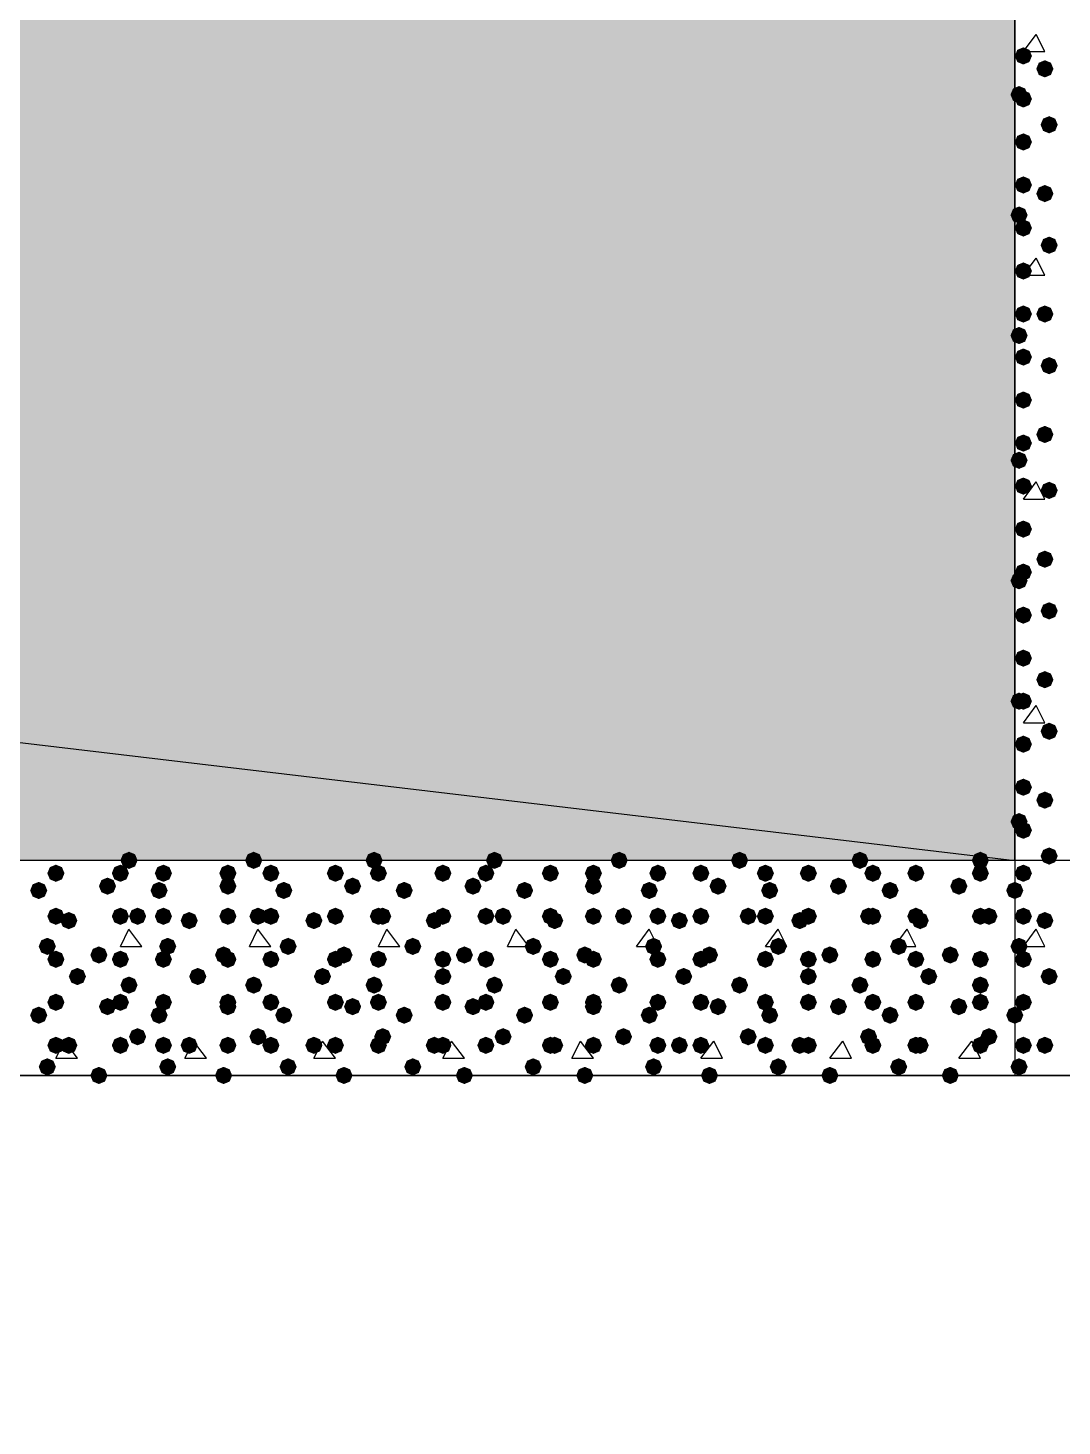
# Model space of a CAD drawing. Header units: millimetres. Extents: x 0 to 420, y 0 to 297.
# Drawn here: x 185.06 to 195.24, y 179.98 to 193.74 of the extents above; entities that cross this region are included whole.
import ezdxf

# ---------------------------------------------------------------- set-up
doc = ezdxf.new("R2010")
doc.units = ezdxf.units.MM
doc.layers.get('0').update_dxf_attribs({"linetype": 'CONTINUOUS'})

msp = doc.modelspace()

# ---------------------------------------------------------------- hatches: boundary and pattern name
at = {"true_color": 0x000008}
h = msp.add_hatch(color=0, dxfattribs=at)
h.paths.add_polyline_path([(194.775667, 204.639333), (33.401, 204.639333), (194.775667, 185.547)], flags=0)
h.paths.add_polyline_path([(33.401, 204.639333), (194.775667, 185.547), (33.401, 185.547)], flags=0)
for points in [[(194.945, 193.463333), (194.920129, 193.403537), (194.860333, 193.378667), (194.800538, 193.403537), (194.775667, 193.463333), (194.800537, 193.523129), (194.860333, 193.548), (194.920129, 193.523129)], [(195.156667, 193.336333), (195.131796, 193.276537), (195.072, 193.251667), (195.012204, 193.276537), (194.987333, 193.336333), (195.012204, 193.396129), (195.072, 193.421), (195.131796, 193.396129)], [(194.902667, 193.082333), (194.877796, 193.022537), (194.818, 192.997667), (194.758204, 193.022537), (194.733333, 193.082333), (194.758204, 193.142129), (194.818, 193.167), (194.877796, 193.142129)], [(194.945, 193.04), (194.920129, 192.980204), (194.860333, 192.955333), (194.800538, 192.980204), (194.775667, 193.04), (194.800537, 193.099796), (194.860333, 193.124667), (194.920129, 193.099796)], [(195.199, 192.786), (195.174129, 192.726204), (195.114333, 192.701333), (195.054538, 192.726204), (195.029667, 192.786), (195.054537, 192.845796), (195.114333, 192.870667), (195.174129, 192.845796)], [(194.945, 192.616667), (194.920129, 192.556871), (194.860333, 192.532), (194.800538, 192.556871), (194.775667, 192.616667), (194.800537, 192.676462), (194.860333, 192.701333), (194.920129, 192.676463)], [(194.945, 192.193333), (194.920129, 192.133537), (194.860333, 192.108667), (194.800538, 192.133537), (194.775667, 192.193333), (194.800537, 192.253129), (194.860333, 192.278), (194.920129, 192.253129)], [(195.156667, 192.108667), (195.131796, 192.048871), (195.072, 192.024), (195.012204, 192.048871), (194.987333, 192.108667), (195.012204, 192.168462), (195.072, 192.193333), (195.131796, 192.168463)], [(194.902667, 191.897), (194.877796, 191.837204), (194.818, 191.812333), (194.758204, 191.837204), (194.733333, 191.897), (194.758204, 191.956796), (194.818, 191.981667), (194.877796, 191.956796)], [(194.945, 191.77), (194.920129, 191.710204), (194.860333, 191.685333), (194.800538, 191.710204), (194.775667, 191.77), (194.800537, 191.829796), (194.860333, 191.854667), (194.920129, 191.829796)], [(195.199, 191.600667), (195.174129, 191.540871), (195.114333, 191.516), (195.054538, 191.540871), (195.029667, 191.600667), (195.054537, 191.660462), (195.114333, 191.685333), (195.174129, 191.660463)], [(194.945, 191.346667), (194.920129, 191.286871), (194.860333, 191.262), (194.800538, 191.286871), (194.775667, 191.346667), (194.800537, 191.406462), (194.860333, 191.431333), (194.920129, 191.406463)], [(194.945, 190.923333), (194.920129, 190.863537), (194.860333, 190.838667), (194.800538, 190.863537), (194.775667, 190.923333), (194.800537, 190.983129), (194.860333, 191.008), (194.920129, 190.983129)], [(195.156667, 190.923333), (195.131796, 190.863537), (195.072, 190.838667), (195.012204, 190.863537), (194.987333, 190.923333), (195.012204, 190.983129), (195.072, 191.008), (195.131796, 190.983129)], [(194.902667, 190.711667), (194.877796, 190.651871), (194.818, 190.627), (194.758204, 190.651871), (194.733333, 190.711667), (194.758204, 190.771462), (194.818, 190.796333), (194.877796, 190.771463)], [(194.945, 190.5), (194.920129, 190.440204), (194.860333, 190.415333), (194.800538, 190.440204), (194.775667, 190.5), (194.800537, 190.559796), (194.860333, 190.584667), (194.920129, 190.559796)], [(195.199, 190.415333), (195.174129, 190.355537), (195.114333, 190.330667), (195.054538, 190.355537), (195.029667, 190.415333), (195.054537, 190.475129), (195.114333, 190.5), (195.174129, 190.475129)], [(194.945, 190.076667), (194.920129, 190.016871), (194.860333, 189.992), (194.800538, 190.016871), (194.775667, 190.076667), (194.800537, 190.136462), (194.860333, 190.161333), (194.920129, 190.136463)], [(194.945, 189.653333), (194.920129, 189.593537), (194.860333, 189.568667), (194.800538, 189.593537), (194.775667, 189.653333), (194.800537, 189.713129), (194.860333, 189.738), (194.920129, 189.713129)], [(195.156667, 189.738), (195.131796, 189.678204), (195.072, 189.653333), (195.012204, 189.678204), (194.987333, 189.738), (195.012204, 189.797796), (195.072, 189.822667), (195.131796, 189.797796)], [(194.902667, 189.484), (194.877796, 189.424204), (194.818, 189.399333), (194.758204, 189.424204), (194.733333, 189.484), (194.758204, 189.543796), (194.818, 189.568667), (194.877796, 189.543796)], [(194.945, 189.23), (194.920129, 189.170204), (194.860333, 189.145333), (194.800538, 189.170204), (194.775667, 189.23), (194.800537, 189.289796), (194.860333, 189.314667), (194.920129, 189.289796)], [(195.199, 189.187667), (195.174129, 189.127871), (195.114333, 189.103), (195.054538, 189.127871), (195.029667, 189.187667), (195.054537, 189.247462), (195.114333, 189.272333), (195.174129, 189.247463)], [(194.945, 188.806667), (194.920129, 188.746871), (194.860333, 188.722), (194.800538, 188.746871), (194.775667, 188.806667), (194.800537, 188.866462), (194.860333, 188.891333), (194.920129, 188.866463)], [(195.156667, 188.510333), (195.131796, 188.450537), (195.072, 188.425667), (195.012204, 188.450537), (194.987333, 188.510333), (195.012204, 188.570129), (195.072, 188.595), (195.131796, 188.570129)], [(194.902667, 188.298667), (194.877796, 188.238871), (194.818, 188.214), (194.758204, 188.238871), (194.733333, 188.298667), (194.758204, 188.358462), (194.818, 188.383333), (194.877796, 188.358463)], [(194.945, 188.383333), (194.920129, 188.323537), (194.860333, 188.298667), (194.800538, 188.323537), (194.775667, 188.383333), (194.800537, 188.443129), (194.860333, 188.468), (194.920129, 188.443129)], [(195.199, 188.002333), (195.174129, 187.942537), (195.114333, 187.917667), (195.054538, 187.942537), (195.029667, 188.002333), (195.054537, 188.062129), (195.114333, 188.087), (195.174129, 188.062129)], [(194.945, 187.96), (194.920129, 187.900204), (194.860333, 187.875333), (194.800538, 187.900204), (194.775667, 187.96), (194.800537, 188.019796), (194.860333, 188.044667), (194.920129, 188.019796)], [(194.945, 187.536667), (194.920129, 187.476871), (194.860333, 187.452), (194.800538, 187.476871), (194.775667, 187.536667), (194.800537, 187.596462), (194.860333, 187.621333), (194.920129, 187.596463)], [(195.156667, 187.325), (195.131796, 187.265204), (195.072, 187.240333), (195.012204, 187.265204), (194.987333, 187.325), (195.012204, 187.384796), (195.072, 187.409667), (195.131796, 187.384796)], [(194.902667, 187.113333), (194.877796, 187.053537), (194.818, 187.028667), (194.758204, 187.053537), (194.733333, 187.113333), (194.758204, 187.173129), (194.818, 187.198), (194.877796, 187.173129)], [(194.945, 187.113333), (194.920129, 187.053537), (194.860333, 187.028667), (194.800538, 187.053537), (194.775667, 187.113333), (194.800537, 187.173129), (194.860333, 187.198), (194.920129, 187.173129)], [(195.199, 186.817), (195.174129, 186.757204), (195.114333, 186.732333), (195.054538, 186.757204), (195.029667, 186.817), (195.054537, 186.876796), (195.114333, 186.901667), (195.174129, 186.876796)], [(194.945, 186.69), (194.920129, 186.630204), (194.860333, 186.605333), (194.800538, 186.630204), (194.775667, 186.69), (194.800537, 186.749796), (194.860333, 186.774667), (194.920129, 186.749796)], [(194.945, 186.266667), (194.920129, 186.206871), (194.860333, 186.182), (194.800538, 186.206871), (194.775667, 186.266667), (194.800537, 186.326462), (194.860333, 186.351333), (194.920129, 186.326463)], [(195.156667, 186.139667), (195.131796, 186.079871), (195.072, 186.055), (195.012204, 186.079871), (194.987333, 186.139667), (195.012204, 186.199462), (195.072, 186.224333), (195.131796, 186.199463)], [(194.902667, 185.928), (194.877796, 185.868204), (194.818, 185.843333), (194.758204, 185.868204), (194.733333, 185.928), (194.758204, 185.987796), (194.818, 186.012667), (194.877796, 185.987796)], [(194.945, 185.843333), (194.920129, 185.783537), (194.860333, 185.758667), (194.800538, 185.783537), (194.775667, 185.843333), (194.800537, 185.903129), (194.860333, 185.928), (194.920129, 185.903129)], [(186.139667, 185.547), (186.114796, 185.487204), (186.055, 185.462333), (185.995204, 185.487204), (185.970333, 185.547), (185.995204, 185.606796), (186.055, 185.631667), (186.114796, 185.606796)], [(187.367333, 185.547), (187.342462, 185.487204), (187.282667, 185.462333), (187.222871, 185.487204), (187.198, 185.547), (187.222871, 185.606796), (187.282667, 185.631667), (187.342462, 185.606796)], [(188.552667, 185.547), (188.527796, 185.487204), (188.468, 185.462333), (188.408204, 185.487204), (188.383333, 185.547), (188.408204, 185.606796), (188.468, 185.631667), (188.527796, 185.606796)], [(189.738, 185.547), (189.713129, 185.487204), (189.653333, 185.462333), (189.593538, 185.487204), (189.568667, 185.547), (189.593537, 185.606796), (189.653333, 185.631667), (189.713129, 185.606796)], [(190.965667, 185.547), (190.940796, 185.487204), (190.881, 185.462333), (190.821204, 185.487204), (190.796333, 185.547), (190.821204, 185.606796), (190.881, 185.631667), (190.940796, 185.606796)], [(192.151, 185.547), (192.126129, 185.487204), (192.066333, 185.462333), (192.006538, 185.487204), (191.981667, 185.547), (192.006537, 185.606796), (192.066333, 185.631667), (192.126129, 185.606796)], [(193.336333, 185.547), (193.311462, 185.487204), (193.251667, 185.462333), (193.191871, 185.487204), (193.167, 185.547), (193.191871, 185.606796), (193.251667, 185.631667), (193.311462, 185.606796)], [(194.521667, 185.547), (194.496796, 185.487204), (194.437, 185.462333), (194.377204, 185.487204), (194.352333, 185.547), (194.377204, 185.606796), (194.437, 185.631667), (194.496796, 185.606796)], [(195.199, 185.589333), (195.174129, 185.529538), (195.114333, 185.504667), (195.054538, 185.529538), (195.029667, 185.589333), (195.054537, 185.649129), (195.114333, 185.674), (195.174129, 185.649129)], [(185.42, 185.42), (185.395129, 185.360204), (185.335333, 185.335333), (185.275538, 185.360204), (185.250667, 185.42), (185.275537, 185.479796), (185.335333, 185.504667), (185.395129, 185.479796)], [(186.055, 185.42), (186.030129, 185.360204), (185.970333, 185.335333), (185.910538, 185.360204), (185.885667, 185.42), (185.910537, 185.479796), (185.970333, 185.504667), (186.030129, 185.479796)], [(186.478333, 185.42), (186.453463, 185.360204), (186.393667, 185.335333), (186.333871, 185.360204), (186.309, 185.42), (186.333871, 185.479796), (186.393667, 185.504667), (186.453462, 185.479796)], [(187.113333, 185.42), (187.088462, 185.360204), (187.028667, 185.335333), (186.968871, 185.360204), (186.944, 185.42), (186.968871, 185.479796), (187.028667, 185.504667), (187.088462, 185.479796)], [(187.536667, 185.42), (187.511796, 185.360204), (187.452, 185.335333), (187.392204, 185.360204), (187.367333, 185.42), (187.392204, 185.479796), (187.452, 185.504667), (187.511796, 185.479796)], [(188.171667, 185.42), (188.146796, 185.360204), (188.087, 185.335333), (188.027204, 185.360204), (188.002333, 185.42), (188.027204, 185.479796), (188.087, 185.504667), (188.146796, 185.479796)], [(188.595, 185.42), (188.570129, 185.360204), (188.510333, 185.335333), (188.450538, 185.360204), (188.425667, 185.42), (188.450537, 185.479796), (188.510333, 185.504667), (188.570129, 185.479796)], [(189.23, 185.42), (189.205129, 185.360204), (189.145333, 185.335333), (189.085538, 185.360204), (189.060667, 185.42), (189.085537, 185.479796), (189.145333, 185.504667), (189.205129, 185.479796)], [(189.653333, 185.42), (189.628463, 185.360204), (189.568667, 185.335333), (189.508871, 185.360204), (189.484, 185.42), (189.508871, 185.479796), (189.568667, 185.504667), (189.628462, 185.479796)], [(190.288333, 185.42), (190.263463, 185.360204), (190.203667, 185.335333), (190.143871, 185.360204), (190.119, 185.42), (190.143871, 185.479796), (190.203667, 185.504667), (190.263462, 185.479796)], [(190.711667, 185.42), (190.686796, 185.360204), (190.627, 185.335333), (190.567204, 185.360204), (190.542333, 185.42), (190.567204, 185.479796), (190.627, 185.504667), (190.686796, 185.479796)], [(191.346667, 185.42), (191.321796, 185.360204), (191.262, 185.335333), (191.202204, 185.360204), (191.177333, 185.42), (191.202204, 185.479796), (191.262, 185.504667), (191.321796, 185.479796)], [(191.77, 185.42), (191.745129, 185.360204), (191.685333, 185.335333), (191.625538, 185.360204), (191.600667, 185.42), (191.625537, 185.479796), (191.685333, 185.504667), (191.745129, 185.479796)], [(192.405, 185.42), (192.380129, 185.360204), (192.320333, 185.335333), (192.260538, 185.360204), (192.235667, 185.42), (192.260537, 185.479796), (192.320333, 185.504667), (192.380129, 185.479796)], [(192.828333, 185.42), (192.803462, 185.360204), (192.743667, 185.335333), (192.683871, 185.360204), (192.659, 185.42), (192.683871, 185.479796), (192.743667, 185.504667), (192.803462, 185.479796)], [(193.463333, 185.42), (193.438462, 185.360204), (193.378667, 185.335333), (193.318871, 185.360204), (193.294, 185.42), (193.318871, 185.479796), (193.378667, 185.504667), (193.438462, 185.479796)], [(193.886667, 185.42), (193.861796, 185.360204), (193.802, 185.335333), (193.742204, 185.360204), (193.717333, 185.42), (193.742204, 185.479796), (193.802, 185.504667), (193.861796, 185.479796)], [(194.521667, 185.42), (194.496796, 185.360204), (194.437, 185.335333), (194.377204, 185.360204), (194.352333, 185.42), (194.377204, 185.479796), (194.437, 185.504667), (194.496796, 185.479796)], [(185.250667, 185.250667), (185.225796, 185.190871), (185.166, 185.166), (185.106204, 185.190871), (185.081333, 185.250667), (185.106204, 185.310462), (185.166, 185.335333), (185.225796, 185.310463)], [(185.928, 185.293), (185.903129, 185.233204), (185.843333, 185.208333), (185.783537, 185.233204), (185.758667, 185.293), (185.783537, 185.352796), (185.843333, 185.377667), (185.903129, 185.352796)], [(186.436, 185.250667), (186.411129, 185.190871), (186.351333, 185.166), (186.291538, 185.190871), (186.266667, 185.250667), (186.291537, 185.310462), (186.351333, 185.335333), (186.411129, 185.310463)], [(187.113333, 185.293), (187.088462, 185.233204), (187.028667, 185.208333), (186.968871, 185.233204), (186.944, 185.293), (186.968871, 185.352796), (187.028667, 185.377667), (187.088462, 185.352796)], [(187.663667, 185.250667), (187.638796, 185.190871), (187.579, 185.166), (187.519204, 185.190871), (187.494333, 185.250667), (187.519204, 185.310462), (187.579, 185.335333), (187.638796, 185.310463)], [(188.341, 185.293), (188.316129, 185.233204), (188.256333, 185.208333), (188.196538, 185.233204), (188.171667, 185.293), (188.196537, 185.352796), (188.256333, 185.377667), (188.316129, 185.352796)], [(188.849, 185.250667), (188.824129, 185.190871), (188.764333, 185.166), (188.704538, 185.190871), (188.679667, 185.250667), (188.704537, 185.310462), (188.764333, 185.335333), (188.824129, 185.310463)], [(189.526333, 185.293), (189.501462, 185.233204), (189.441667, 185.208333), (189.381871, 185.233204), (189.357, 185.293), (189.381871, 185.352796), (189.441667, 185.377667), (189.501462, 185.352796)], [(190.034333, 185.250667), (190.009462, 185.190871), (189.949667, 185.166), (189.889871, 185.190871), (189.865, 185.250667), (189.889871, 185.310462), (189.949667, 185.335333), (190.009462, 185.310463)], [(190.711667, 185.293), (190.686796, 185.233204), (190.627, 185.208333), (190.567204, 185.233204), (190.542333, 185.293), (190.567204, 185.352796), (190.627, 185.377667), (190.686796, 185.352796)], [(191.262, 185.250667), (191.237129, 185.190871), (191.177333, 185.166), (191.117538, 185.190871), (191.092667, 185.250667), (191.117537, 185.310462), (191.177333, 185.335333), (191.237129, 185.310463)], [(191.939333, 185.293), (191.914463, 185.233204), (191.854667, 185.208333), (191.794871, 185.233204), (191.77, 185.293), (191.794871, 185.352796), (191.854667, 185.377667), (191.914462, 185.352796)], [(192.447333, 185.250667), (192.422462, 185.190871), (192.362667, 185.166), (192.302871, 185.190871), (192.278, 185.250667), (192.302871, 185.310462), (192.362667, 185.335333), (192.422462, 185.310463)], [(193.124667, 185.293), (193.099796, 185.233204), (193.04, 185.208333), (192.980204, 185.233204), (192.955333, 185.293), (192.980204, 185.352796), (193.04, 185.377667), (193.099796, 185.352796)], [(193.632667, 185.250667), (193.607796, 185.190871), (193.548, 185.166), (193.488204, 185.190871), (193.463333, 185.250667), (193.488204, 185.310462), (193.548, 185.335333), (193.607796, 185.310463)], [(194.31, 185.293), (194.285129, 185.233204), (194.225333, 185.208333), (194.165538, 185.233204), (194.140667, 185.293), (194.165537, 185.352796), (194.225333, 185.377667), (194.285129, 185.352796)], [(194.860333, 185.250667), (194.835462, 185.190871), (194.775667, 185.166), (194.715871, 185.190871), (194.691, 185.250667), (194.715871, 185.310462), (194.775667, 185.335333), (194.835462, 185.310463)], [(185.42, 184.996667), (185.395129, 184.936871), (185.335333, 184.912), (185.275538, 184.936871), (185.250667, 184.996667), (185.275537, 185.056462), (185.335333, 185.081333), (185.395129, 185.056463)], [(186.055, 184.996667), (186.030129, 184.936871), (185.970333, 184.912), (185.910538, 184.936871), (185.885667, 184.996667), (185.910537, 185.056462), (185.970333, 185.081333), (186.030129, 185.056463)], [(186.224333, 184.996667), (186.199462, 184.936871), (186.139667, 184.912), (186.079871, 184.936871), (186.055, 184.996667), (186.079871, 185.056462), (186.139667, 185.081333), (186.199462, 185.056463)], [(186.478333, 184.996667), (186.453463, 184.936871), (186.393667, 184.912), (186.333871, 184.936871), (186.309, 184.996667), (186.333871, 185.056462), (186.393667, 185.081333), (186.453462, 185.056463)], [(187.113333, 184.996667), (187.088462, 184.936871), (187.028667, 184.912), (186.968871, 184.936871), (186.944, 184.996667), (186.968871, 185.056462), (187.028667, 185.081333), (187.088462, 185.056463)], [(187.409667, 184.996667), (187.384796, 184.936871), (187.325, 184.912), (187.265204, 184.936871), (187.240333, 184.996667), (187.265204, 185.056462), (187.325, 185.081333), (187.384796, 185.056463)], [(187.536667, 184.996667), (187.511796, 184.936871), (187.452, 184.912), (187.392204, 184.936871), (187.367333, 184.996667), (187.392204, 185.056462), (187.452, 185.081333), (187.511796, 185.056463)], [(188.171667, 184.996667), (188.146796, 184.936871), (188.087, 184.912), (188.027204, 184.936871), (188.002333, 184.996667), (188.027204, 185.056462), (188.087, 185.081333), (188.146796, 185.056463)], [(188.595, 184.996667), (188.570129, 184.936871), (188.510333, 184.912), (188.450538, 184.936871), (188.425667, 184.996667), (188.450537, 185.056462), (188.510333, 185.081333), (188.570129, 185.056463)], [(188.637333, 184.996667), (188.612462, 184.936871), (188.552667, 184.912), (188.492871, 184.936871), (188.468, 184.996667), (188.492871, 185.056462), (188.552667, 185.081333), (188.612462, 185.056463)], [(189.23, 184.996667), (189.205129, 184.936871), (189.145333, 184.912), (189.085538, 184.936871), (189.060667, 184.996667), (189.085537, 185.056462), (189.145333, 185.081333), (189.205129, 185.056463)], [(189.653333, 184.996667), (189.628463, 184.936871), (189.568667, 184.912), (189.508871, 184.936871), (189.484, 184.996667), (189.508871, 185.056462), (189.568667, 185.081333), (189.628462, 185.056463)], [(189.822667, 184.996667), (189.797796, 184.936871), (189.738, 184.912), (189.678204, 184.936871), (189.653333, 184.996667), (189.678204, 185.056462), (189.738, 185.081333), (189.797796, 185.056463)], [(190.288333, 184.996667), (190.263463, 184.936871), (190.203667, 184.912), (190.143871, 184.936871), (190.119, 184.996667), (190.143871, 185.056462), (190.203667, 185.081333), (190.263462, 185.056463)], [(190.711667, 184.996667), (190.686796, 184.936871), (190.627, 184.912), (190.567204, 184.936871), (190.542333, 184.996667), (190.567204, 185.056462), (190.627, 185.081333), (190.686796, 185.056463)], [(191.008, 184.996667), (190.983129, 184.936871), (190.923333, 184.912), (190.863538, 184.936871), (190.838667, 184.996667), (190.863537, 185.056462), (190.923333, 185.081333), (190.983129, 185.056463)], [(191.346667, 184.996667), (191.321796, 184.936871), (191.262, 184.912), (191.202204, 184.936871), (191.177333, 184.996667), (191.202204, 185.056462), (191.262, 185.081333), (191.321796, 185.056463)], [(191.77, 184.996667), (191.745129, 184.936871), (191.685333, 184.912), (191.625538, 184.936871), (191.600667, 184.996667), (191.625537, 185.056462), (191.685333, 185.081333), (191.745129, 185.056463)], [(192.235667, 184.996667), (192.210796, 184.936871), (192.151, 184.912), (192.091204, 184.936871), (192.066333, 184.996667), (192.091204, 185.056462), (192.151, 185.081333), (192.210796, 185.056463)], [(192.405, 184.996667), (192.380129, 184.936871), (192.320333, 184.912), (192.260538, 184.936871), (192.235667, 184.996667), (192.260537, 185.056462), (192.320333, 185.081333), (192.380129, 185.056463)], [(192.828333, 184.996667), (192.803462, 184.936871), (192.743667, 184.912), (192.683871, 184.936871), (192.659, 184.996667), (192.683871, 185.056462), (192.743667, 185.081333), (192.803462, 185.056463)], [(193.421, 184.996667), (193.396129, 184.936871), (193.336333, 184.912), (193.276538, 184.936871), (193.251667, 184.996667), (193.276537, 185.056462), (193.336333, 185.081333), (193.396129, 185.056463)], [(193.463333, 184.996667), (193.438462, 184.936871), (193.378667, 184.912), (193.318871, 184.936871), (193.294, 184.996667), (193.318871, 185.056462), (193.378667, 185.081333), (193.438462, 185.056463)], [(193.886667, 184.996667), (193.861796, 184.936871), (193.802, 184.912), (193.742204, 184.936871), (193.717333, 184.996667), (193.742204, 185.056462), (193.802, 185.081333), (193.861796, 185.056463)], [(194.521667, 184.996667), (194.496796, 184.936871), (194.437, 184.912), (194.377204, 184.936871), (194.352333, 184.996667), (194.377204, 185.056462), (194.437, 185.081333), (194.496796, 185.056463)], [(194.606333, 184.996667), (194.581462, 184.936871), (194.521667, 184.912), (194.461871, 184.936871), (194.437, 184.996667), (194.461871, 185.056462), (194.521667, 185.081333), (194.581462, 185.056463)], [(185.547, 184.954333), (185.522129, 184.894537), (185.462333, 184.869667), (185.402537, 184.894537), (185.377667, 184.954333), (185.402537, 185.014129), (185.462333, 185.039), (185.522129, 185.014129)], [(186.732333, 184.954333), (186.707462, 184.894537), (186.647667, 184.869667), (186.587871, 184.894537), (186.563, 184.954333), (186.587871, 185.014129), (186.647667, 185.039), (186.707462, 185.014129)], [(187.96, 184.954333), (187.935129, 184.894537), (187.875333, 184.869667), (187.815538, 184.894537), (187.790667, 184.954333), (187.815537, 185.014129), (187.875333, 185.039), (187.935129, 185.014129)], [(189.145333, 184.954333), (189.120462, 184.894537), (189.060667, 184.869667), (189.000871, 184.894537), (188.976, 184.954333), (189.000871, 185.014129), (189.060667, 185.039), (189.120462, 185.014129)], [(190.330667, 184.954333), (190.305796, 184.894537), (190.246, 184.869667), (190.186204, 184.894537), (190.161333, 184.954333), (190.186204, 185.014129), (190.246, 185.039), (190.305796, 185.014129)], [(191.558333, 184.954333), (191.533462, 184.894537), (191.473667, 184.869667), (191.413871, 184.894537), (191.389, 184.954333), (191.413871, 185.014129), (191.473667, 185.039), (191.533462, 185.014129)], [(192.743667, 184.954333), (192.718796, 184.894537), (192.659, 184.869667), (192.599204, 184.894537), (192.574333, 184.954333), (192.599204, 185.014129), (192.659, 185.039), (192.718796, 185.014129)], [(193.929, 184.954333), (193.904129, 184.894537), (193.844333, 184.869667), (193.784538, 184.894537), (193.759667, 184.954333), (193.784537, 185.014129), (193.844333, 185.039), (193.904129, 185.014129)], [(185.335333, 184.700333), (185.310462, 184.640537), (185.250667, 184.615667), (185.190871, 184.640537), (185.166, 184.700333), (185.190871, 184.760129), (185.250667, 184.785), (185.310462, 184.760129)], [(186.520667, 184.700333), (186.495796, 184.640537), (186.436, 184.615667), (186.376204, 184.640537), (186.351333, 184.700333), (186.376204, 184.760129), (186.436, 184.785), (186.495796, 184.760129)], [(187.706, 184.700333), (187.681129, 184.640537), (187.621333, 184.615667), (187.561538, 184.640537), (187.536667, 184.700333), (187.561537, 184.760129), (187.621333, 184.785), (187.681129, 184.760129)], [(188.933667, 184.700333), (188.908796, 184.640537), (188.849, 184.615667), (188.789204, 184.640537), (188.764333, 184.700333), (188.789204, 184.760129), (188.849, 184.785), (188.908796, 184.760129)], [(190.119, 184.700333), (190.094129, 184.640537), (190.034333, 184.615667), (189.974538, 184.640537), (189.949667, 184.700333), (189.974537, 184.760129), (190.034333, 184.785), (190.094129, 184.760129)], [(191.304333, 184.700333), (191.279462, 184.640537), (191.219667, 184.615667), (191.159871, 184.640537), (191.135, 184.700333), (191.159871, 184.760129), (191.219667, 184.785), (191.279462, 184.760129)], [(192.532, 184.700333), (192.507129, 184.640537), (192.447333, 184.615667), (192.387538, 184.640537), (192.362667, 184.700333), (192.387537, 184.760129), (192.447333, 184.785), (192.507129, 184.760129)], [(193.717333, 184.700333), (193.692462, 184.640537), (193.632667, 184.615667), (193.572871, 184.640537), (193.548, 184.700333), (193.572871, 184.760129), (193.632667, 184.785), (193.692462, 184.760129)], [(185.42, 184.573333), (185.395129, 184.513537), (185.335333, 184.488667), (185.275538, 184.513537), (185.250667, 184.573333), (185.275537, 184.633129), (185.335333, 184.658), (185.395129, 184.633129)], [(185.843333, 184.615667), (185.818463, 184.555871), (185.758667, 184.531), (185.698871, 184.555871), (185.674, 184.615667), (185.698871, 184.675462), (185.758667, 184.700333), (185.818462, 184.675463)], [(186.055, 184.573333), (186.030129, 184.513537), (185.970333, 184.488667), (185.910538, 184.513537), (185.885667, 184.573333), (185.910537, 184.633129), (185.970333, 184.658), (186.030129, 184.633129)], [(186.478333, 184.573333), (186.453463, 184.513537), (186.393667, 184.488667), (186.333871, 184.513537), (186.309, 184.573333), (186.333871, 184.633129), (186.393667, 184.658), (186.453462, 184.633129)], [(187.071, 184.615667), (187.046129, 184.555871), (186.986333, 184.531), (186.926538, 184.555871), (186.901667, 184.615667), (186.926537, 184.675462), (186.986333, 184.700333), (187.046129, 184.675463)], [(187.113333, 184.573333), (187.088462, 184.513537), (187.028667, 184.488667), (186.968871, 184.513537), (186.944, 184.573333), (186.968871, 184.633129), (187.028667, 184.658), (187.088462, 184.633129)], [(187.536667, 184.573333), (187.511796, 184.513537), (187.452, 184.488667), (187.392204, 184.513537), (187.367333, 184.573333), (187.392204, 184.633129), (187.452, 184.658), (187.511796, 184.633129)], [(188.171667, 184.573333), (188.146796, 184.513537), (188.087, 184.488667), (188.027204, 184.513537), (188.002333, 184.573333), (188.027204, 184.633129), (188.087, 184.658), (188.146796, 184.633129)], [(188.256333, 184.615667), (188.231462, 184.555871), (188.171667, 184.531), (188.111871, 184.555871), (188.087, 184.615667), (188.111871, 184.675462), (188.171667, 184.700333), (188.231462, 184.675463)], [(188.595, 184.573333), (188.570129, 184.513537), (188.510333, 184.488667), (188.450538, 184.513537), (188.425667, 184.573333), (188.450537, 184.633129), (188.510333, 184.658), (188.570129, 184.633129)], [(189.23, 184.573333), (189.205129, 184.513537), (189.145333, 184.488667), (189.085538, 184.513537), (189.060667, 184.573333), (189.085537, 184.633129), (189.145333, 184.658), (189.205129, 184.633129)], [(189.441667, 184.615667), (189.416796, 184.555871), (189.357, 184.531), (189.297204, 184.555871), (189.272333, 184.615667), (189.297204, 184.675462), (189.357, 184.700333), (189.416796, 184.675463)], [(189.653333, 184.573333), (189.628463, 184.513537), (189.568667, 184.488667), (189.508871, 184.513537), (189.484, 184.573333), (189.508871, 184.633129), (189.568667, 184.658), (189.628462, 184.633129)], [(190.288333, 184.573333), (190.263463, 184.513537), (190.203667, 184.488667), (190.143871, 184.513537), (190.119, 184.573333), (190.143871, 184.633129), (190.203667, 184.658), (190.263462, 184.633129)], [(190.627, 184.615667), (190.602129, 184.555871), (190.542333, 184.531), (190.482537, 184.555871), (190.457667, 184.615667), (190.482537, 184.675462), (190.542333, 184.700333), (190.602129, 184.675463)], [(190.711667, 184.573333), (190.686796, 184.513537), (190.627, 184.488667), (190.567204, 184.513537), (190.542333, 184.573333), (190.567204, 184.633129), (190.627, 184.658), (190.686796, 184.633129)], [(191.346667, 184.573333), (191.321796, 184.513537), (191.262, 184.488667), (191.202204, 184.513537), (191.177333, 184.573333), (191.202204, 184.633129), (191.262, 184.658), (191.321796, 184.633129)], [(191.77, 184.573333), (191.745129, 184.513537), (191.685333, 184.488667), (191.625538, 184.513537), (191.600667, 184.573333), (191.625537, 184.633129), (191.685333, 184.658), (191.745129, 184.633129)], [(191.854667, 184.615667), (191.829796, 184.555871), (191.77, 184.531), (191.710204, 184.555871), (191.685333, 184.615667), (191.710204, 184.675462), (191.77, 184.700333), (191.829796, 184.675463)], [(192.405, 184.573333), (192.380129, 184.513537), (192.320333, 184.488667), (192.260538, 184.513537), (192.235667, 184.573333), (192.260537, 184.633129), (192.320333, 184.658), (192.380129, 184.633129)], [(192.828333, 184.573333), (192.803462, 184.513537), (192.743667, 184.488667), (192.683871, 184.513537), (192.659, 184.573333), (192.683871, 184.633129), (192.743667, 184.658), (192.803462, 184.633129)], [(193.04, 184.615667), (193.015129, 184.555871), (192.955333, 184.531), (192.895538, 184.555871), (192.870667, 184.615667), (192.895537, 184.675462), (192.955333, 184.700333), (193.015129, 184.675463)], [(193.463333, 184.573333), (193.438462, 184.513537), (193.378667, 184.488667), (193.318871, 184.513537), (193.294, 184.573333), (193.318871, 184.633129), (193.378667, 184.658), (193.438462, 184.633129)], [(193.886667, 184.573333), (193.861796, 184.513537), (193.802, 184.488667), (193.742204, 184.513537), (193.717333, 184.573333), (193.742204, 184.633129), (193.802, 184.658), (193.861796, 184.633129)], [(194.225333, 184.615667), (194.200462, 184.555871), (194.140667, 184.531), (194.080871, 184.555871), (194.056, 184.615667), (194.080871, 184.675462), (194.140667, 184.700333), (194.200462, 184.675463)], [(194.521667, 184.573333), (194.496796, 184.513537), (194.437, 184.488667), (194.377204, 184.513537), (194.352333, 184.573333), (194.377204, 184.633129), (194.437, 184.658), (194.496796, 184.633129)], [(185.631667, 184.404), (185.606796, 184.344204), (185.547, 184.319333), (185.487204, 184.344204), (185.462333, 184.404), (185.487204, 184.463796), (185.547, 184.488667), (185.606796, 184.463796)], [(186.139667, 184.319333), (186.114796, 184.259537), (186.055, 184.234667), (185.995204, 184.259537), (185.970333, 184.319333), (185.995204, 184.379129), (186.055, 184.404), (186.114796, 184.379129)], [(186.817, 184.404), (186.792129, 184.344204), (186.732333, 184.319333), (186.672537, 184.344204), (186.647667, 184.404), (186.672537, 184.463796), (186.732333, 184.488667), (186.792129, 184.463796)], [(187.367333, 184.319333), (187.342462, 184.259537), (187.282667, 184.234667), (187.222871, 184.259537), (187.198, 184.319333), (187.222871, 184.379129), (187.282667, 184.404), (187.342462, 184.379129)], [(188.044667, 184.404), (188.019796, 184.344204), (187.96, 184.319333), (187.900204, 184.344204), (187.875333, 184.404), (187.900204, 184.463796), (187.96, 184.488667), (188.019796, 184.463796)], [(188.552667, 184.319333), (188.527796, 184.259537), (188.468, 184.234667), (188.408204, 184.259537), (188.383333, 184.319333), (188.408204, 184.379129), (188.468, 184.404), (188.527796, 184.379129)], [(189.23, 184.404), (189.205129, 184.344204), (189.145333, 184.319333), (189.085538, 184.344204), (189.060667, 184.404), (189.085537, 184.463796), (189.145333, 184.488667), (189.205129, 184.463796)], [(189.738, 184.319333), (189.713129, 184.259537), (189.653333, 184.234667), (189.593538, 184.259537), (189.568667, 184.319333), (189.593537, 184.379129), (189.653333, 184.404), (189.713129, 184.379129)], [(190.415333, 184.404), (190.390462, 184.344204), (190.330667, 184.319333), (190.270871, 184.344204), (190.246, 184.404), (190.270871, 184.463796), (190.330667, 184.488667), (190.390462, 184.463796)], [(190.965667, 184.319333), (190.940796, 184.259537), (190.881, 184.234667), (190.821204, 184.259537), (190.796333, 184.319333), (190.821204, 184.379129), (190.881, 184.404), (190.940796, 184.379129)], [(191.600667, 184.404), (191.575796, 184.344204), (191.516, 184.319333), (191.456204, 184.344204), (191.431333, 184.404), (191.456204, 184.463796), (191.516, 184.488667), (191.575796, 184.463796)], [(192.151, 184.319333), (192.126129, 184.259537), (192.066333, 184.234667), (192.006538, 184.259537), (191.981667, 184.319333), (192.006537, 184.379129), (192.066333, 184.404), (192.126129, 184.379129)], [(192.828333, 184.404), (192.803462, 184.344204), (192.743667, 184.319333), (192.683871, 184.344204), (192.659, 184.404), (192.683871, 184.463796), (192.743667, 184.488667), (192.803462, 184.463796)], [(193.336333, 184.319333), (193.311462, 184.259537), (193.251667, 184.234667), (193.191871, 184.259537), (193.167, 184.319333), (193.191871, 184.379129), (193.251667, 184.404), (193.311462, 184.379129)], [(194.013667, 184.404), (193.988796, 184.344204), (193.929, 184.319333), (193.869204, 184.344204), (193.844333, 184.404), (193.869204, 184.463796), (193.929, 184.488667), (193.988796, 184.463796)], [(194.521667, 184.319333), (194.496796, 184.259537), (194.437, 184.234667), (194.377204, 184.259537), (194.352333, 184.319333), (194.377204, 184.379129), (194.437, 184.404), (194.496796, 184.379129)], [(185.42, 184.15), (185.395129, 184.090204), (185.335333, 184.065333), (185.275538, 184.090204), (185.250667, 184.15), (185.275537, 184.209796), (185.335333, 184.234667), (185.395129, 184.209796)], [(186.055, 184.15), (186.030129, 184.090204), (185.970333, 184.065333), (185.910538, 184.090204), (185.885667, 184.15), (185.910537, 184.209796), (185.970333, 184.234667), (186.030129, 184.209796)], [(186.478333, 184.15), (186.453463, 184.090204), (186.393667, 184.065333), (186.333871, 184.090204), (186.309, 184.15), (186.333871, 184.209796), (186.393667, 184.234667), (186.453462, 184.209796)], [(187.113333, 184.15), (187.088462, 184.090204), (187.028667, 184.065333), (186.968871, 184.090204), (186.944, 184.15), (186.968871, 184.209796), (187.028667, 184.234667), (187.088462, 184.209796)], [(187.536667, 184.15), (187.511796, 184.090204), (187.452, 184.065333), (187.392204, 184.090204), (187.367333, 184.15), (187.392204, 184.209796), (187.452, 184.234667), (187.511796, 184.209796)], [(188.171667, 184.15), (188.146796, 184.090204), (188.087, 184.065333), (188.027204, 184.090204), (188.002333, 184.15), (188.027204, 184.209796), (188.087, 184.234667), (188.146796, 184.209796)], [(188.595, 184.15), (188.570129, 184.090204), (188.510333, 184.065333), (188.450538, 184.090204), (188.425667, 184.15), (188.450537, 184.209796), (188.510333, 184.234667), (188.570129, 184.209796)], [(189.23, 184.15), (189.205129, 184.090204), (189.145333, 184.065333), (189.085538, 184.090204), (189.060667, 184.15), (189.085537, 184.209796), (189.145333, 184.234667), (189.205129, 184.209796)], [(189.653333, 184.15), (189.628463, 184.090204), (189.568667, 184.065333), (189.508871, 184.090204), (189.484, 184.15), (189.508871, 184.209796), (189.568667, 184.234667), (189.628462, 184.209796)], [(190.288333, 184.15), (190.263463, 184.090204), (190.203667, 184.065333), (190.143871, 184.090204), (190.119, 184.15), (190.143871, 184.209796), (190.203667, 184.234667), (190.263462, 184.209796)], [(190.711667, 184.15), (190.686796, 184.090204), (190.627, 184.065333), (190.567204, 184.090204), (190.542333, 184.15), (190.567204, 184.209796), (190.627, 184.234667), (190.686796, 184.209796)], [(191.346667, 184.15), (191.321796, 184.090204), (191.262, 184.065333), (191.202204, 184.090204), (191.177333, 184.15), (191.202204, 184.209796), (191.262, 184.234667), (191.321796, 184.209796)], [(191.77, 184.15), (191.745129, 184.090204), (191.685333, 184.065333), (191.625538, 184.090204), (191.600667, 184.15), (191.625537, 184.209796), (191.685333, 184.234667), (191.745129, 184.209796)], [(192.405, 184.15), (192.380129, 184.090204), (192.320333, 184.065333), (192.260538, 184.090204), (192.235667, 184.15), (192.260537, 184.209796), (192.320333, 184.234667), (192.380129, 184.209796)], [(192.828333, 184.15), (192.803462, 184.090204), (192.743667, 184.065333), (192.683871, 184.090204), (192.659, 184.15), (192.683871, 184.209796), (192.743667, 184.234667), (192.803462, 184.209796)], [(193.463333, 184.15), (193.438462, 184.090204), (193.378667, 184.065333), (193.318871, 184.090204), (193.294, 184.15), (193.318871, 184.209796), (193.378667, 184.234667), (193.438462, 184.209796)], [(193.886667, 184.15), (193.861796, 184.090204), (193.802, 184.065333), (193.742204, 184.090204), (193.717333, 184.15), (193.742204, 184.209796), (193.802, 184.234667), (193.861796, 184.209796)], [(194.521667, 184.15), (194.496796, 184.090204), (194.437, 184.065333), (194.377204, 184.090204), (194.352333, 184.15), (194.377204, 184.209796), (194.437, 184.234667), (194.496796, 184.209796)], [(185.250667, 184.023), (185.225796, 183.963204), (185.166, 183.938333), (185.106204, 183.963204), (185.081333, 184.023), (185.106204, 184.082796), (185.166, 184.107667), (185.225796, 184.082796)], [(185.928, 184.107667), (185.903129, 184.047871), (185.843333, 184.023), (185.783537, 184.047871), (185.758667, 184.107667), (185.783537, 184.167462), (185.843333, 184.192333), (185.903129, 184.167463)], [(186.436, 184.023), (186.411129, 183.963204), (186.351333, 183.938333), (186.291538, 183.963204), (186.266667, 184.023), (186.291537, 184.082796), (186.351333, 184.107667), (186.411129, 184.082796)], [(187.113333, 184.107667), (187.088462, 184.047871), (187.028667, 184.023), (186.968871, 184.047871), (186.944, 184.107667), (186.968871, 184.167462), (187.028667, 184.192333), (187.088462, 184.167463)], [(187.663667, 184.023), (187.638796, 183.963204), (187.579, 183.938333), (187.519204, 183.963204), (187.494333, 184.023), (187.519204, 184.082796), (187.579, 184.107667), (187.638796, 184.082796)], [(188.341, 184.107667), (188.316129, 184.047871), (188.256333, 184.023), (188.196538, 184.047871), (188.171667, 184.107667), (188.196537, 184.167462), (188.256333, 184.192333), (188.316129, 184.167463)], [(188.849, 184.023), (188.824129, 183.963204), (188.764333, 183.938333), (188.704538, 183.963204), (188.679667, 184.023), (188.704537, 184.082796), (188.764333, 184.107667), (188.824129, 184.082796)], [(189.526333, 184.107667), (189.501462, 184.047871), (189.441667, 184.023), (189.381871, 184.047871), (189.357, 184.107667), (189.381871, 184.167462), (189.441667, 184.192333), (189.501462, 184.167463)], [(190.034333, 184.023), (190.009462, 183.963204), (189.949667, 183.938333), (189.889871, 183.963204), (189.865, 184.023), (189.889871, 184.082796), (189.949667, 184.107667), (190.009462, 184.082796)], [(190.711667, 184.107667), (190.686796, 184.047871), (190.627, 184.023), (190.567204, 184.047871), (190.542333, 184.107667), (190.567204, 184.167462), (190.627, 184.192333), (190.686796, 184.167463)], [(191.262, 184.023), (191.237129, 183.963204), (191.177333, 183.938333), (191.117538, 183.963204), (191.092667, 184.023), (191.117537, 184.082796), (191.177333, 184.107667), (191.237129, 184.082796)], [(191.939333, 184.107667), (191.914463, 184.047871), (191.854667, 184.023), (191.794871, 184.047871), (191.77, 184.107667), (191.794871, 184.167462), (191.854667, 184.192333), (191.914462, 184.167463)], [(192.447333, 184.023), (192.422462, 183.963204), (192.362667, 183.938333), (192.302871, 183.963204), (192.278, 184.023), (192.302871, 184.082796), (192.362667, 184.107667), (192.422462, 184.082796)], [(193.124667, 184.107667), (193.099796, 184.047871), (193.04, 184.023), (192.980204, 184.047871), (192.955333, 184.107667), (192.980204, 184.167462), (193.04, 184.192333), (193.099796, 184.167463)], [(193.632667, 184.023), (193.607796, 183.963204), (193.548, 183.938333), (193.488204, 183.963204), (193.463333, 184.023), (193.488204, 184.082796), (193.548, 184.107667), (193.607796, 184.082796)], [(194.31, 184.107667), (194.285129, 184.047871), (194.225333, 184.023), (194.165538, 184.047871), (194.140667, 184.107667), (194.165537, 184.167462), (194.225333, 184.192333), (194.285129, 184.167463)], [(194.860333, 184.023), (194.835462, 183.963204), (194.775667, 183.938333), (194.715871, 183.963204), (194.691, 184.023), (194.715871, 184.082796), (194.775667, 184.107667), (194.835462, 184.082796)], [(185.42, 183.726667), (185.395129, 183.666871), (185.335333, 183.642), (185.275538, 183.666871), (185.250667, 183.726667), (185.275537, 183.786462), (185.335333, 183.811333), (185.395129, 183.786463)], [(185.547, 183.726667), (185.522129, 183.666871), (185.462333, 183.642), (185.402537, 183.666871), (185.377667, 183.726667), (185.402537, 183.786462), (185.462333, 183.811333), (185.522129, 183.786463)], [(186.055, 183.726667), (186.030129, 183.666871), (185.970333, 183.642), (185.910538, 183.666871), (185.885667, 183.726667), (185.910537, 183.786462), (185.970333, 183.811333), (186.030129, 183.786463)], [(186.224333, 183.811333), (186.199462, 183.751537), (186.139667, 183.726667), (186.079871, 183.751537), (186.055, 183.811333), (186.079871, 183.871129), (186.139667, 183.896), (186.199462, 183.871129)], [(186.478333, 183.726667), (186.453463, 183.666871), (186.393667, 183.642), (186.333871, 183.666871), (186.309, 183.726667), (186.333871, 183.786462), (186.393667, 183.811333), (186.453462, 183.786463)], [(186.732333, 183.726667), (186.707462, 183.666871), (186.647667, 183.642), (186.587871, 183.666871), (186.563, 183.726667), (186.587871, 183.786462), (186.647667, 183.811333), (186.707462, 183.786463)], [(187.113333, 183.726667), (187.088462, 183.666871), (187.028667, 183.642), (186.968871, 183.666871), (186.944, 183.726667), (186.968871, 183.786462), (187.028667, 183.811333), (187.088462, 183.786463)], [(187.409667, 183.811333), (187.384796, 183.751537), (187.325, 183.726667), (187.265204, 183.751537), (187.240333, 183.811333), (187.265204, 183.871129), (187.325, 183.896), (187.384796, 183.871129)], [(187.536667, 183.726667), (187.511796, 183.666871), (187.452, 183.642), (187.392204, 183.666871), (187.367333, 183.726667), (187.392204, 183.786462), (187.452, 183.811333), (187.511796, 183.786463)], [(187.96, 183.726667), (187.935129, 183.666871), (187.875333, 183.642), (187.815538, 183.666871), (187.790667, 183.726667), (187.815537, 183.786462), (187.875333, 183.811333), (187.935129, 183.786463)], [(188.171667, 183.726667), (188.146796, 183.666871), (188.087, 183.642), (188.027204, 183.666871), (188.002333, 183.726667), (188.027204, 183.786462), (188.087, 183.811333), (188.146796, 183.786463)], [(188.595, 183.726667), (188.570129, 183.666871), (188.510333, 183.642), (188.450538, 183.666871), (188.425667, 183.726667), (188.450537, 183.786462), (188.510333, 183.811333), (188.570129, 183.786463)], [(188.637333, 183.811333), (188.612462, 183.751537), (188.552667, 183.726667), (188.492871, 183.751537), (188.468, 183.811333), (188.492871, 183.871129), (188.552667, 183.896), (188.612462, 183.871129)], [(189.145333, 183.726667), (189.120462, 183.666871), (189.060667, 183.642), (189.000871, 183.666871), (188.976, 183.726667), (189.000871, 183.786462), (189.060667, 183.811333), (189.120462, 183.786463)], [(189.23, 183.726667), (189.205129, 183.666871), (189.145333, 183.642), (189.085538, 183.666871), (189.060667, 183.726667), (189.085537, 183.786462), (189.145333, 183.811333), (189.205129, 183.786463)], [(189.653333, 183.726667), (189.628463, 183.666871), (189.568667, 183.642), (189.508871, 183.666871), (189.484, 183.726667), (189.508871, 183.786462), (189.568667, 183.811333), (189.628462, 183.786463)], [(189.822667, 183.811333), (189.797796, 183.751537), (189.738, 183.726667), (189.678204, 183.751537), (189.653333, 183.811333), (189.678204, 183.871129), (189.738, 183.896), (189.797796, 183.871129)], [(190.288333, 183.726667), (190.263463, 183.666871), (190.203667, 183.642), (190.143871, 183.666871), (190.119, 183.726667), (190.143871, 183.786462), (190.203667, 183.811333), (190.263462, 183.786463)], [(190.330667, 183.726667), (190.305796, 183.666871), (190.246, 183.642), (190.186204, 183.666871), (190.161333, 183.726667), (190.186204, 183.786462), (190.246, 183.811333), (190.305796, 183.786463)], [(190.711667, 183.726667), (190.686796, 183.666871), (190.627, 183.642), (190.567204, 183.666871), (190.542333, 183.726667), (190.567204, 183.786462), (190.627, 183.811333), (190.686796, 183.786463)], [(191.008, 183.811333), (190.983129, 183.751537), (190.923333, 183.726667), (190.863538, 183.751537), (190.838667, 183.811333), (190.863537, 183.871129), (190.923333, 183.896), (190.983129, 183.871129)], [(191.346667, 183.726667), (191.321796, 183.666871), (191.262, 183.642), (191.202204, 183.666871), (191.177333, 183.726667), (191.202204, 183.786462), (191.262, 183.811333), (191.321796, 183.786463)], [(191.558333, 183.726667), (191.533462, 183.666871), (191.473667, 183.642), (191.413871, 183.666871), (191.389, 183.726667), (191.413871, 183.786462), (191.473667, 183.811333), (191.533462, 183.786463)], [(191.77, 183.726667), (191.745129, 183.666871), (191.685333, 183.642), (191.625538, 183.666871), (191.600667, 183.726667), (191.625537, 183.786462), (191.685333, 183.811333), (191.745129, 183.786463)], [(192.235667, 183.811333), (192.210796, 183.751537), (192.151, 183.726667), (192.091204, 183.751537), (192.066333, 183.811333), (192.091204, 183.871129), (192.151, 183.896), (192.210796, 183.871129)], [(192.405, 183.726667), (192.380129, 183.666871), (192.320333, 183.642), (192.260538, 183.666871), (192.235667, 183.726667), (192.260537, 183.786462), (192.320333, 183.811333), (192.380129, 183.786463)], [(192.743667, 183.726667), (192.718796, 183.666871), (192.659, 183.642), (192.599204, 183.666871), (192.574333, 183.726667), (192.599204, 183.786462), (192.659, 183.811333), (192.718796, 183.786463)], [(192.828333, 183.726667), (192.803462, 183.666871), (192.743667, 183.642), (192.683871, 183.666871), (192.659, 183.726667), (192.683871, 183.786462), (192.743667, 183.811333), (192.803462, 183.786463)], [(193.421, 183.811333), (193.396129, 183.751537), (193.336333, 183.726667), (193.276538, 183.751537), (193.251667, 183.811333), (193.276537, 183.871129), (193.336333, 183.896), (193.396129, 183.871129)], [(193.463333, 183.726667), (193.438462, 183.666871), (193.378667, 183.642), (193.318871, 183.666871), (193.294, 183.726667), (193.318871, 183.786462), (193.378667, 183.811333), (193.438462, 183.786463)], [(193.886667, 183.726667), (193.861796, 183.666871), (193.802, 183.642), (193.742204, 183.666871), (193.717333, 183.726667), (193.742204, 183.786462), (193.802, 183.811333), (193.861796, 183.786463)], [(193.929, 183.726667), (193.904129, 183.666871), (193.844333, 183.642), (193.784538, 183.666871), (193.759667, 183.726667), (193.784537, 183.786462), (193.844333, 183.811333), (193.904129, 183.786463)], [(194.521667, 183.726667), (194.496796, 183.666871), (194.437, 183.642), (194.377204, 183.666871), (194.352333, 183.726667), (194.377204, 183.786462), (194.437, 183.811333), (194.496796, 183.786463)], [(194.606333, 183.811333), (194.581462, 183.751537), (194.521667, 183.726667), (194.461871, 183.751537), (194.437, 183.811333), (194.461871, 183.871129), (194.521667, 183.896), (194.581462, 183.871129)], [(185.335333, 183.515), (185.310462, 183.455204), (185.250667, 183.430333), (185.190871, 183.455204), (185.166, 183.515), (185.190871, 183.574796), (185.250667, 183.599667), (185.310462, 183.574796)], [(186.520667, 183.515), (186.495796, 183.455204), (186.436, 183.430333), (186.376204, 183.455204), (186.351333, 183.515), (186.376204, 183.574796), (186.436, 183.599667), (186.495796, 183.574796)], [(187.706, 183.515), (187.681129, 183.455204), (187.621333, 183.430333), (187.561538, 183.455204), (187.536667, 183.515), (187.561537, 183.574796), (187.621333, 183.599667), (187.681129, 183.574796)], [(188.933667, 183.515), (188.908796, 183.455204), (188.849, 183.430333), (188.789204, 183.455204), (188.764333, 183.515), (188.789204, 183.574796), (188.849, 183.599667), (188.908796, 183.574796)], [(190.119, 183.515), (190.094129, 183.455204), (190.034333, 183.430333), (189.974538, 183.455204), (189.949667, 183.515), (189.974537, 183.574796), (190.034333, 183.599667), (190.094129, 183.574796)], [(191.304333, 183.515), (191.279462, 183.455204), (191.219667, 183.430333), (191.159871, 183.455204), (191.135, 183.515), (191.159871, 183.574796), (191.219667, 183.599667), (191.279462, 183.574796)], [(192.532, 183.515), (192.507129, 183.455204), (192.447333, 183.430333), (192.387538, 183.455204), (192.362667, 183.515), (192.387537, 183.574796), (192.447333, 183.599667), (192.507129, 183.574796)], [(193.717333, 183.515), (193.692462, 183.455204), (193.632667, 183.430333), (193.572871, 183.455204), (193.548, 183.515), (193.572871, 183.574796), (193.632667, 183.599667), (193.692462, 183.574796)], [(185.843333, 183.430333), (185.818463, 183.370537), (185.758667, 183.345667), (185.698871, 183.370537), (185.674, 183.430333), (185.698871, 183.490129), (185.758667, 183.515), (185.818462, 183.490129)], [(187.071, 183.430333), (187.046129, 183.370537), (186.986333, 183.345667), (186.926538, 183.370537), (186.901667, 183.430333), (186.926537, 183.490129), (186.986333, 183.515), (187.046129, 183.490129)], [(188.256333, 183.430333), (188.231462, 183.370537), (188.171667, 183.345667), (188.111871, 183.370537), (188.087, 183.430333), (188.111871, 183.490129), (188.171667, 183.515), (188.231462, 183.490129)], [(189.441667, 183.430333), (189.416796, 183.370537), (189.357, 183.345667), (189.297204, 183.370537), (189.272333, 183.430333), (189.297204, 183.490129), (189.357, 183.515), (189.416796, 183.490129)], [(190.627, 183.430333), (190.602129, 183.370537), (190.542333, 183.345667), (190.482537, 183.370537), (190.457667, 183.430333), (190.482537, 183.490129), (190.542333, 183.515), (190.602129, 183.490129)], [(191.854667, 183.430333), (191.829796, 183.370537), (191.77, 183.345667), (191.710204, 183.370537), (191.685333, 183.430333), (191.710204, 183.490129), (191.77, 183.515), (191.829796, 183.490129)], [(193.04, 183.430333), (193.015129, 183.370537), (192.955333, 183.345667), (192.895538, 183.370537), (192.870667, 183.430333), (192.895537, 183.490129), (192.955333, 183.515), (193.015129, 183.490129)], [(194.225333, 183.430333), (194.200462, 183.370537), (194.140667, 183.345667), (194.080871, 183.370537), (194.056, 183.430333), (194.080871, 183.490129), (194.140667, 183.515), (194.200462, 183.490129)]]:
    msp.add_hatch(color=0, dxfattribs=at).paths.add_polyline_path(points, flags=0)
at = {"true_color": 0x000007}
for points in [[(194.945, 185.42), (194.920129, 185.360204), (194.860333, 185.335333), (194.800538, 185.360204), (194.775667, 185.42), (194.800537, 185.479796), (194.860333, 185.504667), (194.920129, 185.479796)], [(194.945, 184.996667), (194.920129, 184.936871), (194.860333, 184.912), (194.800538, 184.936871), (194.775667, 184.996667), (194.800537, 185.056462), (194.860333, 185.081333), (194.920129, 185.056463)], [(195.156667, 184.954333), (195.131796, 184.894537), (195.072, 184.869667), (195.012204, 184.894537), (194.987333, 184.954333), (195.012204, 185.014129), (195.072, 185.039), (195.131796, 185.014129)], [(194.902667, 184.700333), (194.877796, 184.640537), (194.818, 184.615667), (194.758204, 184.640537), (194.733333, 184.700333), (194.758204, 184.760129), (194.818, 184.785), (194.877796, 184.760129)], [(194.945, 184.573333), (194.920129, 184.513537), (194.860333, 184.488667), (194.800538, 184.513537), (194.775667, 184.573333), (194.800537, 184.633129), (194.860333, 184.658), (194.920129, 184.633129)], [(195.199, 184.404), (195.174129, 184.344204), (195.114333, 184.319333), (195.054538, 184.344204), (195.029667, 184.404), (195.054537, 184.463796), (195.114333, 184.488667), (195.174129, 184.463796)], [(194.945, 184.15), (194.920129, 184.090204), (194.860333, 184.065333), (194.800538, 184.090204), (194.775667, 184.15), (194.800537, 184.209796), (194.860333, 184.234667), (194.920129, 184.209796)], [(194.945, 183.726667), (194.920129, 183.666871), (194.860333, 183.642), (194.800538, 183.666871), (194.775667, 183.726667), (194.800537, 183.786462), (194.860333, 183.811333), (194.920129, 183.786463)], [(195.156667, 183.726667), (195.131796, 183.666871), (195.072, 183.642), (195.012204, 183.666871), (194.987333, 183.726667), (195.012204, 183.786462), (195.072, 183.811333), (195.131796, 183.786463)], [(194.902667, 183.515), (194.877796, 183.455204), (194.818, 183.430333), (194.758204, 183.455204), (194.733333, 183.515), (194.758204, 183.574796), (194.818, 183.599667), (194.877796, 183.574796)]]:
    msp.add_hatch(color=0, dxfattribs=at).paths.add_polyline_path(points, flags=0)

# ---------------------------------------------------------------- linework, layer by layer
at = {"color": 0, "true_color": 0x000007}
for points in [[(32.342667, 185.547), (32.342667, 162.263667), (380.576667, 162.263667), (380.576667, 185.547), (218.101333, 185.547), (218.101333, 206.756), (194.775667, 206.756), (194.775667, 185.547)], [(32.342667, 185.547), (32.342667, 162.263667), (380.576667, 162.263667), (380.576667, 185.547), (218.101333, 185.547), (218.101333, 206.756), (194.775667, 206.756), (194.775667, 185.547)], [(194.775667, 185.547), (194.775667, 183.430333), (196.892333, 183.430333), (196.892333, 185.547)]]:
    msp.add_lwpolyline(points, close=True, dxfattribs=at)
at = {"color": 0, "true_color": 0x000008}
for points in [[(194.775667, 204.639333), (33.401, 204.639333), (194.775667, 185.547)], [(33.401, 204.639333), (194.775667, 185.547), (33.401, 185.547)]]:
    msp.add_lwpolyline(points, close=True, dxfattribs=at)
at = {"color": 0, "true_color": 0x0000fd}
msp.add_lwpolyline([(34.459333, 164.380333), (378.46, 164.380333), (378.46, 183.430333), (215.984667, 183.430333), (215.984667, 204.639333), (196.934667, 204.639333), (196.934667, 183.430333), (34.459333, 183.430333)], close=True, dxfattribs=at)
at = {"color": 0, "true_color": 0x000007}
for points in [[(194.775667, 204.639333), (194.775667, 185.547)], [(194.775667, 185.547), (175.725667, 185.547)], [(194.860333, 184.700333), (194.987333, 184.869667)], [(195.072, 184.700333), (194.987333, 184.869667)], [(194.860333, 184.700333), (195.072, 184.700333)], [(175.725667, 183.430333), (194.775667, 183.430333)]]:
    msp.add_lwpolyline(points, dxfattribs=at)
at = {"color": 0, "true_color": 0x000008}
for points in [[(194.860333, 193.505667), (194.987333, 193.675)], [(195.072, 193.505667), (194.987333, 193.675)], [(194.860333, 193.505667), (195.072, 193.505667)], [(194.860333, 191.304333), (194.987333, 191.473667)], [(195.072, 191.304333), (194.987333, 191.473667)], [(194.860333, 191.304333), (195.072, 191.304333)], [(194.860333, 189.103), (194.987333, 189.272333)], [(195.072, 189.103), (194.987333, 189.272333)], [(194.860333, 189.103), (195.072, 189.103)], [(194.860333, 186.901667), (194.987333, 187.071)], [(195.072, 186.901667), (194.987333, 187.071)], [(194.860333, 186.901667), (195.072, 186.901667)], [(185.970333, 184.700333), (186.055, 184.869667)], [(186.182, 184.700333), (186.055, 184.869667)], [(187.240333, 184.700333), (187.325, 184.869667)], [(187.452, 184.700333), (187.325, 184.869667)], [(188.510333, 184.700333), (188.595, 184.869667)], [(188.722, 184.700333), (188.595, 184.869667)], [(189.780333, 184.700333), (189.865, 184.869667)], [(189.992, 184.700333), (189.865, 184.869667)], [(191.050333, 184.700333), (191.177333, 184.869667)], [(191.262, 184.700333), (191.177333, 184.869667)], [(192.320333, 184.700333), (192.447333, 184.869667)], [(192.532, 184.700333), (192.447333, 184.869667)], [(193.590333, 184.700333), (193.717333, 184.869667)], [(193.802, 184.700333), (193.717333, 184.869667)], [(185.970333, 184.700333), (186.182, 184.700333)], [(187.240333, 184.700333), (187.452, 184.700333)], [(188.510333, 184.700333), (188.722, 184.700333)], [(189.780333, 184.700333), (189.992, 184.700333)], [(191.050333, 184.700333), (191.262, 184.700333)], [(192.320333, 184.700333), (192.532, 184.700333)], [(193.590333, 184.700333), (193.802, 184.700333)], [(185.335333, 183.599667), (185.42, 183.769)], [(185.547, 183.599667), (185.42, 183.769)], [(186.605333, 183.599667), (186.69, 183.769)], [(186.817, 183.599667), (186.69, 183.769)], [(187.875333, 183.599667), (187.96, 183.769)], [(188.087, 183.599667), (187.96, 183.769)], [(189.145333, 183.599667), (189.23, 183.769)], [(189.357, 183.599667), (189.23, 183.769)], [(190.415333, 183.599667), (190.5, 183.769)], [(190.627, 183.599667), (190.5, 183.769)], [(191.685333, 183.599667), (191.812333, 183.769)], [(191.897, 183.599667), (191.812333, 183.769)], [(192.955333, 183.599667), (193.082333, 183.769)], [(193.167, 183.599667), (193.082333, 183.769)], [(194.225333, 183.599667), (194.352333, 183.769)], [(194.437, 183.599667), (194.352333, 183.769)], [(185.335333, 183.599667), (185.547, 183.599667)], [(186.605333, 183.599667), (186.817, 183.599667)], [(187.875333, 183.599667), (188.087, 183.599667)], [(189.145333, 183.599667), (189.357, 183.599667)], [(190.415333, 183.599667), (190.627, 183.599667)], [(191.685333, 183.599667), (191.897, 183.599667)], [(192.955333, 183.599667), (193.167, 183.599667)], [(194.225333, 183.599667), (194.437, 183.599667)]]:
    msp.add_lwpolyline(points, dxfattribs=at)

doc.saveas('drawing.dxf')
